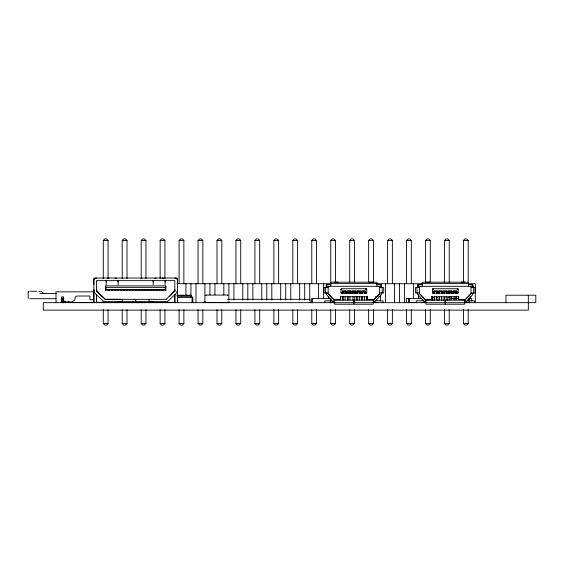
<?xml version="1.0" encoding="UTF-8"?>
<svg xmlns="http://www.w3.org/2000/svg" width="564" height="564" viewBox="0 0 564 564"><rect width="100%" height="100%" fill="white"/><g stroke="black" fill="none" stroke-linecap="round" stroke-linejoin="round"><path stroke-width="0.85" d="M93.857 291.102L93.857 302.671L93.857 278.045L177.434 278.045L177.434 302.671L177.434 291.102M96.465 302.671L96.465 294.408L96.465 302.297L174.826 302.297L174.826 294.38L174.826 302.671M206.121 295.05L205.797 295.416L206.121 295.05L227.518 295.05L227.891 295.416L227.518 295.05M312.019 302.445L312.019 298.589L330.624 298.589L330.624 302.445M469.319 301.028L469.319 298.596M471.73 301.035L471.73 298.596L468.846 298.596L468.839 302.656M177.434 290.093L177.166 291.637M409.21 302.656L409.21 298.596L408.738 298.596L406.327 298.596L406.327 302.656M204.147 301.98L204.133 302.635L205.663 302.515M209.357 302.515L205.627 302.515L205.634 302.008L204.14 301.98M177.434 290.234L177.286 291.221M378.952 284.439A2.538 2.538 0 0 1 381.49 286.977L381.405 286.322L328.805 286.3L326.352 286.322L326.267 286.977A2.538 2.538 0 0 1 328.805 284.439M378.952 286.3L379.621 286.977L379.6 293.675L373.897 299.519A0.747 0.747 0 0 1 373.368 299.738L367.122 299.738L367.122 296.255M472.357 286.3L472.907 286.3L417.769 286.322L417.684 286.977A2.538 2.538 0 0 1 420.222 284.439M470.369 286.3L471.046 286.977L471.018 293.675L464.828 300.111M366.008 288.754L366.008 289.283L366.727 289.283L366.198 289.473M458.067 289.473L457.425 288.754M341.107 289.473L341.749 288.754M432.525 289.473L433.166 288.754M169.496 296.65L174.826 289.988A2.608 2.608 0 0 1 173.994 291.898L166.013 299.308M366.635 292.857L341.749 293.209L341.1 292.822M458.06 292.857L433.166 293.209L432.517 292.822M103.275 278.524L103.275 240.433L104.763 238.939L106.554 238.939L108.048 240.433L108.048 278.524M122.226 278.524L122.226 240.433L123.72 238.939L125.511 238.939L127.006 240.433L127.006 278.524M63.422 299.837L61.836 299.837A1.868 1.868 0 0 0 61.3 299.914M141.183 278.524L141.183 240.433L142.678 238.939L144.469 238.939L145.963 240.433L145.963 278.524M105.419 290.206L106.166 289.466L165.125 289.466L165.872 290.206L165.872 285.877L105.419 285.877L105.419 290.206L165.872 290.206M160.141 278.524L160.141 240.433L161.628 238.939L163.426 238.939L164.914 240.433L164.914 278.524M179.091 283.713L179.091 240.433L180.586 238.939L182.376 238.939L183.871 240.433L183.871 283.713M108.048 309.636L108.048 323.567L106.554 325.061L104.763 325.061L103.275 323.567L103.275 309.636M198.049 283.713L198.049 240.433L199.543 238.939L201.334 238.939L202.828 240.433L202.828 283.713M127.006 309.636L127.006 323.567L125.511 325.061L123.72 325.061L122.226 323.567L122.226 309.636M105.419 286.625L106.166 287.372L165.125 287.372L165.872 286.625M217.006 283.713L217.006 240.433L218.501 238.939L220.291 238.939L221.779 240.433L221.779 283.713M145.963 309.636L145.963 323.567L144.469 325.061L142.678 325.061L141.183 323.567L141.183 309.636M235.956 283.713L235.956 240.433L237.451 238.939L239.242 238.939L240.736 240.433L240.736 283.713M164.914 309.636L164.914 323.567L163.426 325.061L161.628 325.061L160.141 323.567L160.141 309.636M254.914 283.713L254.914 240.433L256.409 238.939L258.199 238.939L259.694 240.433L259.694 283.713M183.871 309.636L183.871 323.567L182.376 325.061L180.586 325.061L179.091 323.567L179.091 309.636M273.871 283.713L273.871 240.433L275.366 238.939L277.157 238.939L278.644 240.433L278.644 283.713M202.828 309.636L202.828 323.567L201.334 325.061L199.543 325.061L198.049 323.567L198.049 309.636M292.829 283.713L292.829 240.433L294.316 238.939L296.107 238.939L297.602 240.433L297.602 283.713M221.779 309.636L221.779 323.567L220.291 325.061L218.501 325.061L217.006 323.567L217.006 309.636M311.779 283.713L311.779 240.433L313.274 238.939L315.064 238.939L316.559 240.433L316.559 283.713M240.736 309.636L240.736 323.567L239.242 325.061L237.451 325.061L235.956 323.567L235.956 309.636M330.744 286.3L330.737 240.433L332.231 238.939L334.022 238.939L335.509 240.433L335.509 281.986M259.694 309.636L259.694 323.567L258.199 325.061L256.409 325.061L254.914 323.567L254.914 309.636M349.694 281.986L349.694 240.433L351.182 238.939L352.972 238.939L354.467 240.433L354.467 281.986M278.644 309.636L278.644 323.567L277.157 325.061L275.366 325.061L273.871 323.567L273.871 309.636M368.644 281.986L368.644 240.433L370.139 238.939L371.93 238.939L373.424 240.433L373.424 281.986M297.602 309.636L297.602 323.567L296.107 325.061L294.316 325.061L292.829 323.567L292.829 309.636M387.602 283.713L387.602 240.433L389.097 238.939L390.887 238.939L392.375 240.433L392.375 283.713M316.559 309.636L316.559 323.567L315.064 325.061L313.274 325.061L311.779 323.567L311.779 309.636M406.559 283.713L406.559 240.433L408.047 238.939L409.838 238.939L411.332 240.433L411.332 283.713M366.727 289.283L366.008 289.099M335.509 309.636L335.509 323.567L334.022 325.061L332.231 325.061L330.737 323.567L330.737 309.636M425.51 281.986L425.51 240.433L427.004 238.939L428.795 238.939L430.29 240.433L430.29 281.986M354.467 309.636L354.467 323.567L352.972 325.061L351.182 325.061L349.694 323.567L349.694 309.636M444.467 282.437L444.467 240.433L445.962 238.939L447.753 238.939L449.24 240.433L449.24 282.437M373.424 309.636L373.424 323.567L371.93 325.061L370.139 325.061L368.644 323.567L368.644 309.636M463.425 282.437L463.425 240.433L464.912 238.939L466.703 238.939L468.198 240.433L468.198 282.853M392.375 309.636L392.375 323.567L390.887 325.061L389.097 325.061L387.602 323.567L387.602 309.636M411.332 309.636L411.332 323.567L409.838 325.061L408.047 325.061L406.559 323.567L406.559 309.636M458.144 289.283L457.425 289.099M430.29 309.636L430.29 323.567L428.795 325.061L427.004 325.061L425.51 323.567L425.51 309.636M458.546 296.255L458.546 299.738L464.785 299.738A0.747 0.747 0 0 0 465.314 299.519L470.827 294.006A0.747 0.747 0 0 0 471.046 293.47M449.24 309.565L449.24 323.567L447.753 325.061L445.962 325.061L444.467 323.567L444.467 309.565M468.198 309.565L468.198 323.567L466.703 325.061L464.912 325.061L463.425 323.567L463.425 309.565M341.749 289.099L341.03 289.283M433.166 289.099L432.447 289.283M366.656 292.638L365.444 292.836M458.074 292.638L456.861 292.836M341.375 289.473L341.749 289.283M432.799 289.473L433.166 289.283M331.583 300.189L330.039 300.852L324.772 300.859L324.772 302.72M423 300.189L421.414 300.859L416.19 300.859L416.19 302.72M465.314 301.923L465.215 301.944M104.862 302.297L106.525 302.001M150.948 301.923L153.45 301.493M379.537 286.639L381.405 286.322M373.41 300.111L379.424 293.985A0.747 0.747 0 0 0 379.621 293.47M328.805 286.3L328.128 286.977L328.156 293.675L334.184 300.083M420.222 286.3L419.553 286.977L419.574 293.675L425.764 300.111M329.996 302.72L331.956 302.015L334.473 301.973M421.414 302.72L423.381 302.015L425.89 301.973M464.849 301.973L464.806 301.973A2.538 2.538 0 0 0 466.654 301.176L472.202 295.261A2.608 2.608 0 0 0 472.907 293.47L472.907 293.019M373.431 301.973L374.136 301.867L373.431 301.973A2.538 2.538 0 0 0 375.236 301.176L380.785 295.261A2.608 2.608 0 0 0 381.49 293.47L381.49 293.019M103.275 240.433L108.048 240.433M122.226 240.433L127.006 240.433M141.183 240.433L145.963 240.433M160.141 240.433L164.914 240.433M179.091 240.433L183.871 240.433M198.049 240.433L202.828 240.433M217.006 240.433L221.779 240.433M235.956 240.433L240.736 240.433M254.914 240.433L259.694 240.433M273.871 240.433L278.644 240.433M292.829 240.433L297.602 240.433M311.779 240.433L316.559 240.433M330.737 240.433L335.509 240.433M349.694 240.433L354.467 240.433M368.644 240.433L373.424 240.433M387.602 240.433L392.375 240.433M406.559 240.433L411.332 240.433M425.51 240.433L430.29 240.433M444.467 240.433L449.24 240.433M463.425 240.433L468.198 240.433M334.29 282.134L338.019 282.134M369.737 282.134L373.467 282.134M425.707 282.134L429.437 282.134M461.155 282.134L464.884 282.134M177.04 283.713L331.103 283.713M376.315 283.713L422.619 283.713M468.642 283.713L475.29 283.713L475.29 302.671M93.948 284.39L93.666 280.653M177.343 284.39L177.625 280.653M330.744 284.439L326.267 284.439L326.267 287.428M376.548 284.439L381.49 284.439L381.49 287.428M422.626 284.439L417.684 284.439L417.684 287.428M468.43 284.439L472.907 284.439L472.907 287.428M380.94 286.3L381.49 286.3M418.234 286.3L417.769 286.322M328.128 287.428L324.455 287.428A0.747 0.43 90 0 0 324.025 288.169L324.025 292.279A0.747 0.43 -90 0 0 324.455 293.019L328.128 293.019M379.621 287.428L383.301 287.428A0.747 0.43 -90 0 1 383.731 288.169L383.731 292.279A0.747 0.43 90 0 1 383.301 293.019L379.621 293.019M419.553 287.428L415.872 287.428A0.747 0.43 90 0 0 415.442 288.169L415.442 292.279A0.747 0.43 -90 0 0 415.872 293.019L419.553 293.019M471.046 287.428L474.719 287.428A0.747 0.43 -90 0 1 475.149 288.169L475.149 292.279A0.747 0.43 90 0 1 474.719 293.019L471.046 293.019M341.749 293.209A0.747 0.747 0 0 1 341.001 292.462L341.001 289.473L341.558 289.473M433.166 293.209A0.747 0.747 0 0 1 432.426 292.462L432.426 289.473L432.976 289.473M457.615 289.473L458.144 289.473L458.172 292.462A0.747 0.747 0 0 1 457.425 293.209M93.948 289.988L93.857 289.988A5.224 5.224 0 0 0 95.52 293.816L103.487 301.204A2.686 2.686 0 0 0 105.313 301.923L165.978 301.923A2.686 2.686 0 0 0 167.811 301.204L175.771 293.816A5.224 5.224 0 0 0 177.434 289.988L177.343 289.988M342.313 291.193L346.042 291.193M347.163 291.193L350.893 291.193M352.014 291.193L355.743 291.193M356.864 291.193L360.593 291.193M361.714 291.193L365.444 291.193M433.73 291.193L437.46 291.193M438.58 291.193L442.31 291.193M443.431 291.193L447.16 291.193M448.281 291.193L452.011 291.193M453.132 291.193L456.861 291.193M29.765 291.257L36.871 291.257M38.782 291.257L41.242 291.376L43.724 293.491M93.786 291.849L55.963 291.849L56.062 302.6M342.313 292.314L343.243 292.314M345.112 292.314L346.042 292.314M347.163 292.314L348.094 292.314M349.962 292.314L350.893 292.314M352.014 292.314L352.944 292.314M354.812 292.314L355.743 292.314M356.864 292.314L357.795 292.314M359.663 292.314L360.593 292.314M361.714 292.314L362.645 292.314M364.513 292.314L365.444 292.314M433.73 292.314L434.661 292.314M436.529 292.314L437.46 292.314M438.58 292.314L439.511 292.314M441.379 292.314L442.31 292.314M443.431 292.314L444.361 292.314M446.23 292.314L447.16 292.314M448.281 292.314L449.212 292.314M451.08 292.314L452.011 292.314M453.132 292.314L454.062 292.314M455.931 292.314L456.861 292.314M342.313 292.836L341.114 292.653M346.042 292.836L347.163 292.836M350.893 292.836L352.014 292.836M355.743 292.836L356.864 292.836M360.593 292.836L361.714 292.836M433.73 292.836L432.539 292.653M437.46 292.836L438.58 292.836M442.31 292.836L443.431 292.836M447.16 292.836L448.281 292.836M452.011 292.836L453.132 292.836M326.267 293.393L327.028 293.393M472.146 293.393L472.907 293.393M39.889 293.491L56.555 293.491M177.025 295.212L191.274 295.212L191.64 296.326M177.025 295.585L191.64 295.585M177.025 296.326L192.014 296.326L192.014 297.447M340.628 296.749L367.122 296.749M432.052 296.749L458.546 296.749M177.477 297.447L192.867 297.447L192.867 302.671M436.536 297.517L438.024 297.517L438.024 300.577M449.219 297.517L447.724 297.517L447.724 300.577M406.327 298.596L421.252 298.596M450.784 298.596L458.525 298.596M29.836 298.716L55.914 298.716M61.095 298.716L63.788 298.716M104.812 299.315L166.479 299.315M227.525 299.315L310.052 299.315L310.052 302.671M121.091 299.315L105.292 299.308L97.304 291.898A2.608 2.608 0 0 1 96.465 289.988L96.599 290.812L96.465 290.03L101.795 296.65M93.645 299.731L89.916 299.731L89.916 296.029L77.233 296.029A2.242 2.242 0 0 0 74.991 298.271L74.991 299.371A0.747 0.747 0 0 1 74.674 299.985L72.199 301.719A0.747 0.747 0 0 1 71.769 301.853L65.29 301.853A2.242 2.242 0 0 1 63.048 299.611L63.048 297.524A0.747 0.747 0 0 0 62.308 296.777A0.747 0.747 0 0 0 61.561 297.524L61.561 302.6M333.62 300.111L374.136 300.111M425.037 300.111L465.554 300.111M63.422 300.957L61.836 300.957A0.747 0.747 0 0 0 61.264 301.218M63.422 301.176L64.67 301.176M61.187 301.705L63.549 301.705M353.29 301.973L354.467 301.973M373.283 301.973L375.793 302.015L377.76 302.72M444.707 301.973L445.884 301.973M464.701 301.973L467.218 302.015L469.177 302.72M94.132 302.445L63.422 302.445L63.422 296.763M95.88 302.445L102.662 302.445M104.996 302.445L129.699 302.445M133.012 302.445L141.035 302.445M409.21 302.452L416.091 302.452M421.252 302.452L426.412 302.452M464.546 302.452L468.846 302.452M61.187 302.6L64.916 302.6L64.916 302.114M129.84 302.6L132.082 302.6M135.91 302.6L139.393 302.6A1.643 1.643 0 0 0 140.556 302.114M205.627 302.515L229.513 302.635L229.499 301.98L228.004 302.008L228.018 302.515L224.282 302.515M335.115 302.671L43.259 302.671L43.259 310.137L528.334 310.137L528.334 295.212M372.98 302.671L425.883 302.671M464.56 302.671L535.8 302.671L535.8 295.212L505.95 295.212L505.95 302.671M103.275 323.567L108.048 323.567M122.226 323.567L127.006 323.567M141.183 323.567L145.963 323.567M160.141 323.567L164.914 323.567M179.091 323.567L183.871 323.567M198.049 323.567L202.828 323.567M217.006 323.567L221.779 323.567M235.956 323.567L240.736 323.567M254.914 323.567L259.694 323.567M273.871 323.567L278.644 323.567M292.829 323.567L297.602 323.567M311.779 323.567L316.559 323.567M330.737 323.567L335.509 323.567M349.694 323.567L354.467 323.567M368.644 323.567L373.424 323.567M387.602 323.567L392.375 323.567M406.559 323.567L411.332 323.567M425.51 323.567L430.29 323.567M444.467 323.567L449.24 323.567M463.425 323.567L468.198 323.567M425.742 301.973L425.785 301.973A2.538 2.538 0 0 1 423.938 301.176L418.389 295.261A2.608 2.608 0 0 1 417.684 293.47L417.684 293.019M334.248 301.973L334.367 301.973A2.538 2.538 0 0 1 332.52 301.176L326.972 295.261A2.608 2.608 0 0 1 326.267 293.47L326.267 293.019M117.841 301.493L120.351 301.923M164.773 302.001L166.429 302.297M467.591 300.189L469.177 300.859L474.402 300.859L474.402 302.72M376.174 300.189L377.76 300.859L382.984 300.859L382.984 302.72M457.425 289.283L457.799 289.473M366.008 289.283L366.374 289.473M105.264 299.294L97.304 291.898M378.056 295.444L379.417 296.72M94.125 291.637L93.857 290.093M472.822 286.322L472.907 286.977A2.538 2.538 0 0 0 470.369 284.439M93.92 290.82L93.857 290.234M408.738 298.596L408.738 302.656M470.256 296.643L470.256 298.363M468.43 286.3L468.43 282.684A0.747 0.486 0 0 0 467.683 282.197L422.908 282.197A0.747 0.486 0 0 0 422.161 282.684L422.161 286.3M464.701 300.111L464.701 303.784A0.747 0.43 0 0 1 463.953 304.215L446.082 304.215A0.747 0.43 0 0 1 445.334 303.784A0.747 0.43 0 0 1 444.51 304.215L426.638 304.215A0.747 0.43 0 0 1 425.89 303.784L425.89 300.111M458.673 296.255L458.673 299.738M456.861 293.209L456.861 290.968L453.132 290.968L453.132 293.209M456.332 292.103L456.332 293.781M456.332 296.297L456.332 298.814M455.931 291.877L455.931 293.625M455.931 296.777L455.931 300.041M454.062 291.877L454.062 293.625M454.062 296.777L454.062 300.041M452.011 293.209L452.011 290.968L448.281 290.968L448.281 293.209M451.299 291.468L451.299 293.195M451.299 296.643L451.299 298.363M451.08 291.877L451.08 293.625M451.08 296.777L451.08 300.041M449.212 291.877L449.212 293.625M449.212 296.777L449.212 300.041M447.16 293.209L447.16 290.968L443.431 290.968L443.431 293.209M446.23 291.877L446.23 293.625M446.23 296.777L446.23 300.041M444.361 291.877L444.361 293.625M444.361 296.777L444.361 300.041M443.995 297.517L443.995 300.577M442.409 291.468L442.409 293.195M442.31 293.209L442.31 290.968L438.58 290.968L438.58 293.209M441.76 297.517L441.76 300.577M441.379 291.877L441.379 293.625M441.379 296.777L441.379 300.041M439.511 291.877L439.511 293.625M439.511 296.777L439.511 300.041M437.46 293.209L437.46 290.968L433.73 290.968L433.73 293.209M437.375 291.468L437.375 293.195M436.529 291.877L436.529 293.625M436.529 296.777L436.529 300.041M434.661 291.877L434.661 293.625M434.661 296.777L434.661 300.041M434.294 300.577L434.294 297.517L432.799 297.517L432.799 300.577M432.052 296.255L432.052 299.738L425.806 299.738A0.747 0.747 0 0 1 425.277 299.519L419.771 294.006A0.747 0.747 0 0 1 419.553 293.47M431.925 296.255L431.925 299.738M418.425 294.916L418.425 298.363M413.391 283.713L413.391 298.363M404.501 283.713L404.501 302.671M399.467 283.713L399.467 302.671M394.433 283.713L394.433 302.671M385.543 283.713L385.543 302.671M380.51 294.916L380.51 300.95M377.013 286.3L377.013 282.684A0.747 0.486 0 0 0 376.266 282.197L331.491 282.197A0.747 0.486 0 0 0 330.744 282.684M375.476 296.643L375.476 298.363M373.283 300.111L373.283 303.784A0.747 0.43 0 0 1 372.536 304.215L354.664 304.215A0.747 0.43 0 0 1 353.917 303.784L353.917 300.111M367.249 296.255L367.249 299.738M366.593 296.643L366.593 300.09M365.444 293.209L365.444 290.968L361.714 290.968L361.714 293.209M364.513 291.877L364.513 293.625M364.513 296.777L364.513 300.041M362.645 291.877L362.645 293.625M362.645 296.777L362.645 300.041M361.559 291.468L361.559 293.195M361.559 296.643L361.559 300.09M360.593 293.209L360.593 290.968L356.864 290.968L356.864 293.209M359.663 291.877L359.663 293.625M359.663 296.777L359.663 300.041M357.795 291.877L357.795 293.625M357.795 296.777L357.795 300.041M356.526 296.643L356.526 300.09M355.743 293.209L355.743 290.968L352.014 290.968L352.014 293.209M354.812 291.877L354.812 293.625M354.812 296.777L354.812 300.041M353.839 300.111L353.839 303.784A0.747 0.43 0 0 1 353.092 304.215L335.22 304.215A0.747 0.43 0 0 1 334.473 303.784L334.473 300.111M352.944 291.877L352.944 293.625M352.944 296.777L352.944 300.041M350.893 293.209L350.893 290.968L347.163 290.968L347.163 293.209M349.962 291.877L349.962 293.625M349.962 296.777L349.962 300.041M348.094 291.877L348.094 293.625M348.094 296.777L348.094 300.041M347.635 291.468L347.635 293.195M347.635 296.643L347.635 300.09M346.042 293.209L346.042 290.968L342.313 290.968L342.313 293.209M345.112 291.877L345.112 293.625M345.112 296.777L345.112 300.041M343.243 291.877L343.243 293.625M343.243 296.777L343.243 300.041M342.602 291.468L342.602 293.195M342.602 296.643L342.602 300.09M340.628 296.255L340.628 299.738L334.389 299.738A0.747 0.747 0 0 1 333.86 299.519L328.347 294.006A0.747 0.747 0 0 1 328.128 293.47M340.501 296.255L340.501 299.738M330.624 299.364L330.624 302.649M328.678 296.643L328.678 298.363M323.644 283.713L323.644 298.363M318.611 283.713L318.611 298.363M312.019 298.589L312.019 302.649M309.728 283.713L309.728 300.09M304.694 283.713L304.694 300.09M299.66 283.713L299.66 300.09M290.77 283.713L290.77 300.09M285.736 283.713L285.736 300.09M280.703 283.713L280.703 300.09M271.813 283.713L271.813 300.09M266.779 283.713L266.779 300.09M261.745 283.713L261.745 300.09M252.862 283.713L252.862 300.09M247.829 283.713L247.829 300.09M242.795 283.713L242.795 300.09M233.905 283.713L233.905 300.09M228.871 283.713L228.871 300.09M223.837 283.713L223.837 294.916M214.947 283.713L214.947 294.916M209.914 283.713L209.914 294.916M204.88 283.713L204.88 301.81M195.997 283.713L195.997 302.671M192.12 297.447L192.12 302.671M191.274 296.326L191.274 297.447M190.963 283.713L190.9 296.326M185.93 283.713L185.93 294.916M174.826 291.743L174.826 280.653L96.465 280.653L96.465 291.743M165.125 280.653L165.125 284.841M165.125 287.372L165.125 289.466M163.074 290.206L161.953 290.206M163.074 301.994L163.074 302.671M161.953 301.994L161.953 302.671M160.084 290.206L158.97 290.206M160.084 301.994L160.084 302.671M158.97 301.994L158.97 302.671M157.102 290.206L155.981 290.206M157.102 301.994L157.102 302.671M155.981 301.994L155.981 302.671M154.113 290.206L152.999 290.206M154.113 301.994L154.113 302.671M153.182 280.653L153.182 284.841M152.999 301.994L152.999 302.671M151.131 290.206L150.01 290.206M151.131 301.994L151.131 302.671M150.01 301.994L150.01 302.671M149.079 299.315L149.079 301.923M148.149 290.206L147.028 290.206M148.149 301.994L148.149 302.671M147.028 301.994L147.028 302.671M145.16 290.206L144.039 290.206M145.16 301.994L145.16 302.671M144.039 301.994L144.039 302.649M142.177 290.206L141.056 290.206M142.177 301.994L142.177 302.671M141.056 301.994L141.056 302.671M139.188 290.206L138.074 290.206M139.188 301.994L139.188 302.671M138.074 301.994L138.074 302.671M136.206 290.206L135.085 290.206M136.206 301.994L136.206 302.671M135.684 299.315L135.684 301.923M135.607 299.315L135.607 301.923M135.085 301.994L135.085 302.671M133.224 290.206L132.103 290.206M133.224 301.994L133.224 302.671M132.829 301.895L132.829 302.6M132.103 301.994L132.103 302.671M130.235 290.206L129.114 290.206M130.235 301.994L130.235 302.671M129.114 301.994L129.114 302.671M127.252 290.206L126.132 290.206M127.252 301.994L127.252 302.649M126.132 301.994L126.132 302.671M124.263 290.206L123.142 290.206M124.263 301.994L124.263 302.671M123.142 301.994L123.142 302.671M122.212 299.315L122.212 301.923M121.281 290.206L120.16 290.206M121.281 301.994L121.281 302.671M120.16 301.994L120.16 302.671M118.292 290.206L117.178 290.206M118.292 301.994L118.292 302.671M118.109 280.653L118.109 284.841M117.178 301.994L117.178 302.671M115.31 290.206L114.189 290.206M115.31 301.994L115.31 302.671M114.189 301.994L114.189 302.671M112.328 290.206L111.207 290.206M112.328 301.994L112.328 302.671M111.207 301.994L111.207 302.671M109.338 290.206L108.217 290.206M109.338 301.994L109.338 302.671M108.217 301.994L108.217 302.671M106.166 280.653L106.166 284.841M106.166 287.372L106.166 289.466M105.214 301.895L105.214 302.6L102.232 302.6L102.232 301.895M68.646 301.853L68.646 302.445M65.29 301.176L65.29 302.445M28.2 292.187A0.924 0.895 -89.6 0 1 28.475 291.525A0.924 0.895 -90 0 0 28.2 292.187L28.2 297.785A0.924 0.895 89.9 0 0 28.475 298.448M417.402 287.428A0.747 0.43 90 0 0 416.972 288.169L416.972 292.279A0.747 0.43 -90 0 0 417.402 293.019M473.189 287.428A0.747 0.43 -90 0 1 473.619 288.169L473.619 292.279A0.747 0.43 90 0 1 473.189 293.019M468.43 284.101A0.747 0.486 0 0 0 467.683 283.614L422.908 283.614A0.747 0.486 0 0 0 422.161 284.101M446.082 302.685A0.747 0.43 0 0 1 445.334 302.262A0.747 0.43 0 0 1 444.51 302.685M464.701 302.262A0.747 0.43 0 0 1 463.953 302.685L426.638 302.685A0.747 0.43 0 0 1 425.89 302.262M458.172 289.473A0.747 0.747 0 0 0 457.425 288.733L433.166 288.733A0.747 0.747 0 0 0 432.426 289.473M325.985 287.428A0.747 0.43 90 0 0 325.555 288.169L325.555 292.279A0.747 0.43 -90 0 0 325.985 293.019M381.772 287.428A0.747 0.43 -90 0 1 382.202 288.169L382.202 292.279A0.747 0.43 90 0 1 381.772 293.019M377.013 284.101A0.747 0.486 0 0 0 376.266 283.614L331.491 283.614A0.747 0.486 0 0 0 330.744 284.101M353.917 302.262A0.747 0.43 0 0 0 354.664 302.685L372.536 302.685A0.747 0.43 0 0 0 373.283 302.262M353.839 302.262A0.747 0.43 0 0 1 353.092 302.685L335.22 302.685A0.747 0.43 0 0 1 334.473 302.262M366.008 293.209A0.747 0.747 0 0 0 366.748 292.462L366.748 289.473A0.747 0.747 0 0 0 366.008 288.733L341.749 288.733A0.747 0.747 0 0 0 341.001 289.473M93.857 280.731A2.686 2.686 0 0 1 96.543 278.045M174.748 278.045A2.686 2.686 0 0 1 177.434 280.731M107.661 278.313A2.982 2.002 0 0 1 109.155 278.045M106.166 281.986A2.982 2.002 0 0 1 106.272 281.464M115.127 278.045A2.982 2.002 0 0 1 116.614 278.313M117.707 280.985A2.982 2.002 0 0 1 118.109 281.986M162.136 278.045A2.982 2.002 0 0 1 163.63 278.313M165.019 281.464A2.982 2.002 0 0 1 165.125 281.986M154.677 278.313A2.982 2.002 0 0 1 156.172 278.045M153.182 281.986A2.982 2.002 0 0 1 153.584 280.985M174.826 289.995L174.692 290.812L174.826 290.03M334.078 301.959L333.62 301.867L334.057 301.959M425.475 301.959L425.037 301.867L425.439 301.952M445.334 303.784L445.334 300.111L445.257 303.784"/></g></svg>
